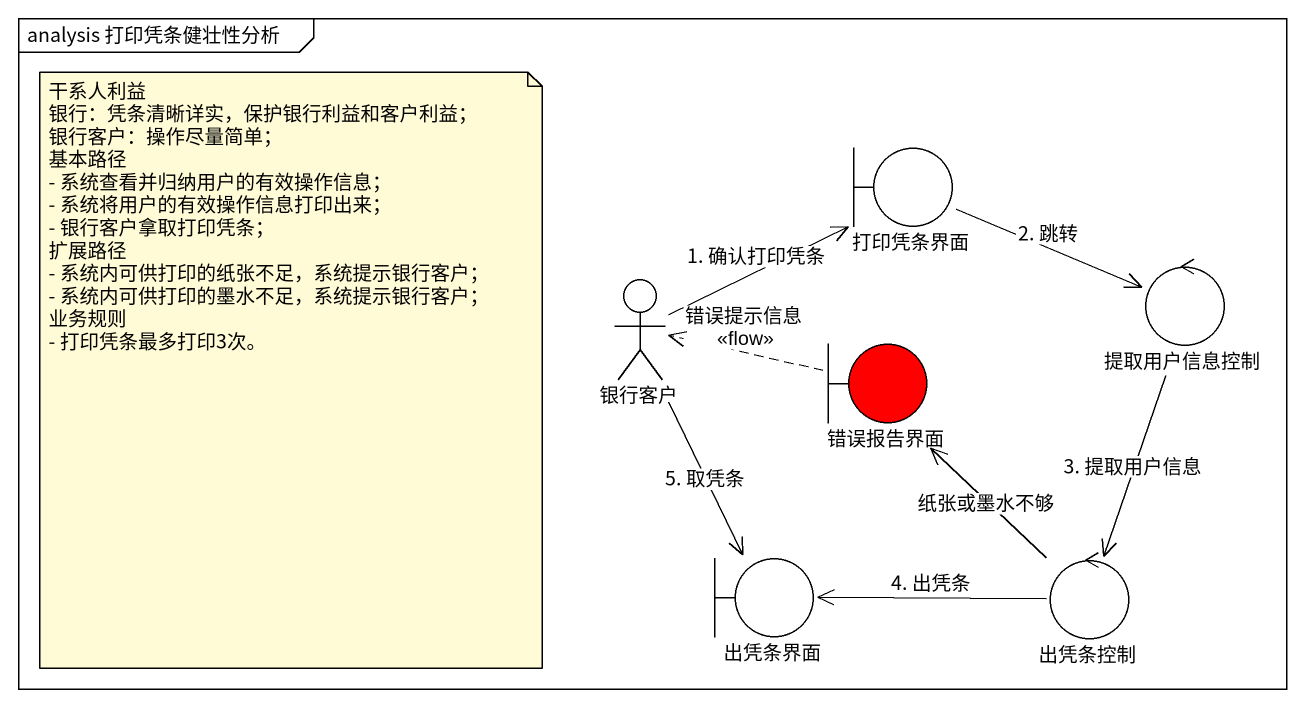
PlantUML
@startuml
mainframe analysis 打印凭条健壮性分析
boundary 打印凭条界面
actor 银行客户
control 提取用户信息控制
boundary 错误报告界面 #FF0000
boundary 出凭条界面
control 出凭条控制
打印凭条界面 -right-> 提取用户信息控制 : 2. 跳转
银行客户 -right-> 打印凭条界面 : 1. 确认打印凭条
银行客户 --> 出凭条界面 : 5. 取凭条
提取用户信息控制 --> 出凭条控制 : 3. 提取用户信息
错误报告界面 .left.> 银行客户 : 错误提示信息\n<<flow>>
出凭条控制 -up-> 错误报告界面 : 纸张或墨水不够
出凭条控制 -left-> 出凭条界面 : 4. 出凭条
note as N1
  干系人利益
  银行：凭条清晰详实，保护银行利益和客户利益；
  银行客户：操作尽量简单；
  基本路径
  - 系统查看并归纳用户的有效操作信息；
  - 系统将用户的有效操作信息打印出来；
  - 银行客户拿取打印凭条；
  扩展路径
  - 系统内可供打印的纸张不足，系统提示银行客户；
  - 系统内可供打印的墨水不足，系统提示银行客户；
  业务规则
  - 打印凭条最多打印3次。
end note
@enduml
